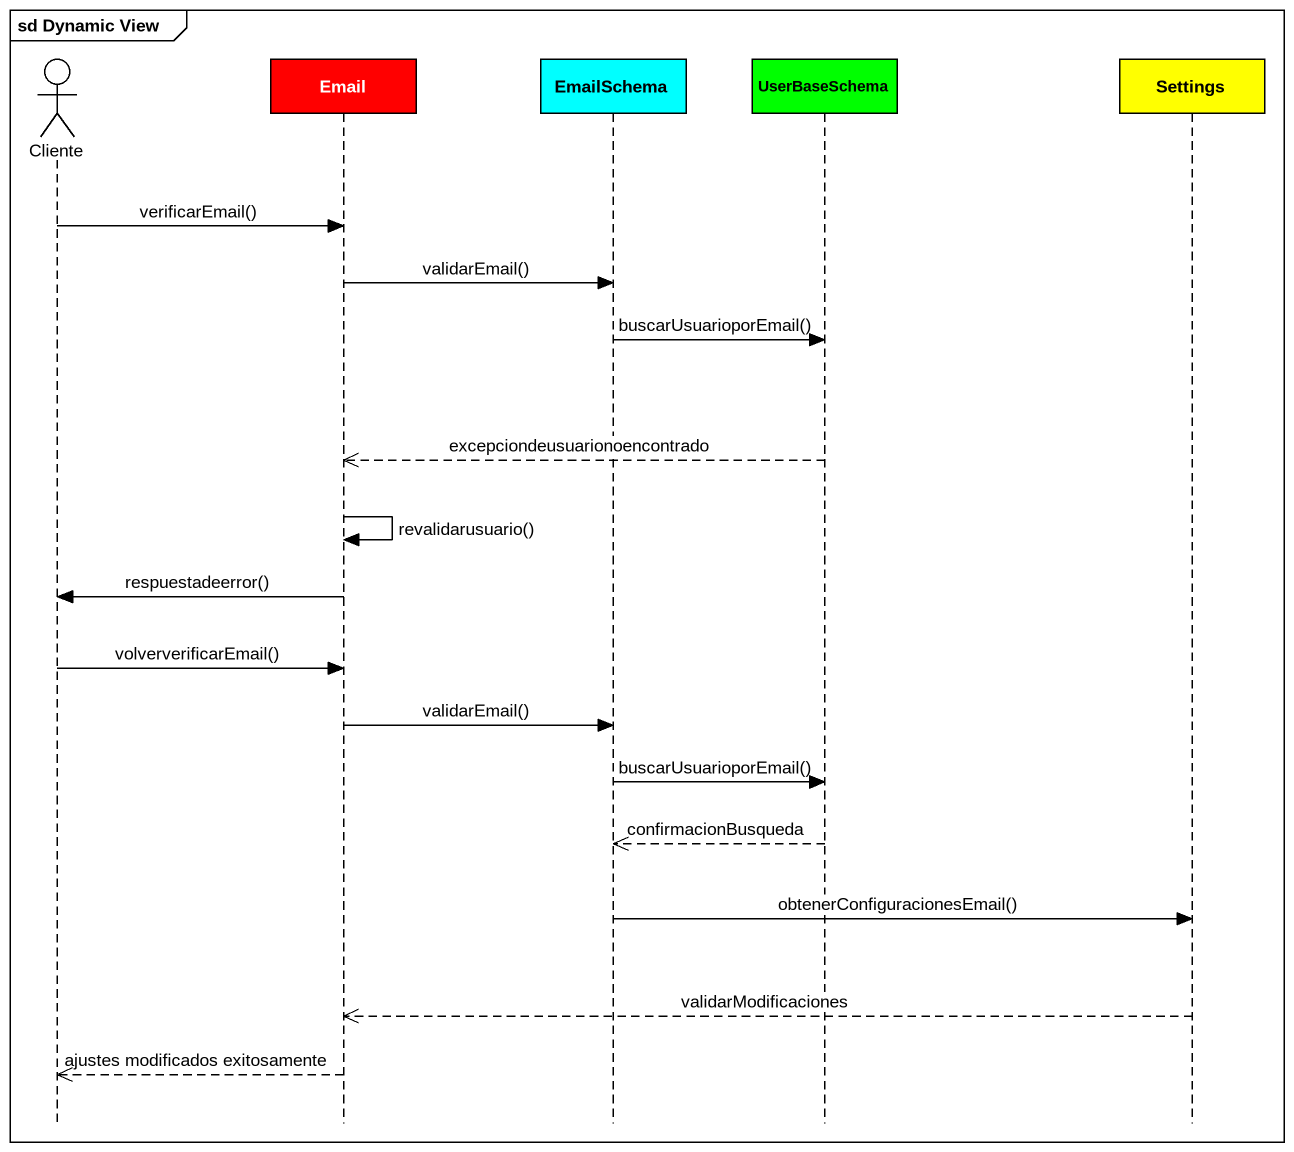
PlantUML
@startuml
mainframe sd Dynamic View
hide footbox
actor Cliente
participant Email #FF0000
participant EmailSchema #00FFFF
participant UserBaseSchema #00FF00
participant Settings #FFFF00

Cliente -> Email : verificarEmail()
Email -> EmailSchema : validarEmail()
EmailSchema -> UserBaseSchema : buscarUsuarioporEmail()
UserBaseSchema -->> Email : excepciondeusuarionoencontrado
Email -> Email : revalidarusuario()
Email -> Cliente : respuestadeerror()
Cliente -> Email : volververificarEmail()
Email -> EmailSchema : validarEmail()
EmailSchema -> UserBaseSchema : buscarUsuarioporEmail()
UserBaseSchema -->> EmailSchema : confirmacionBusqueda
EmailSchema -> Settings : obtenerConfiguracionesEmail()
Settings -->> Email : validarModificaciones
Email -->> Cliente : ajustes modificados exitosamente
@enduml
